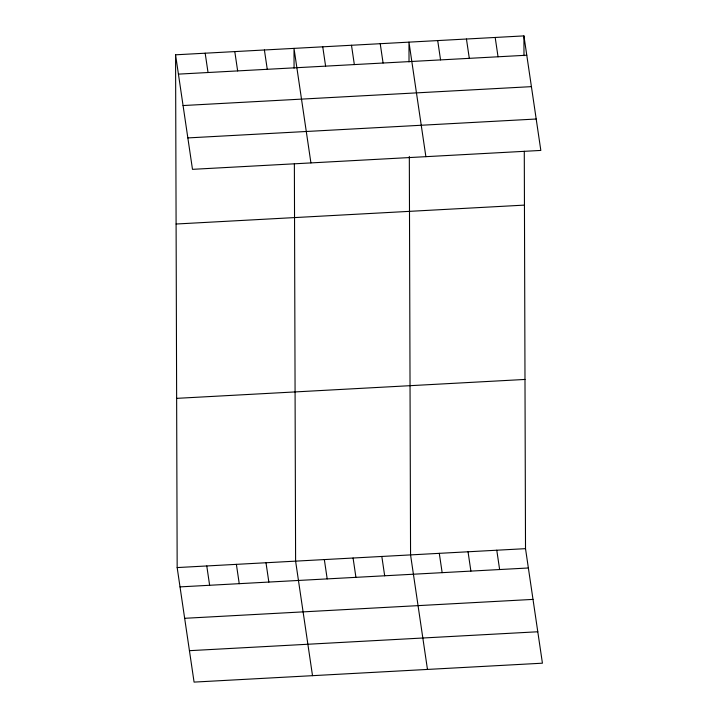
<?xml version="1.0" encoding="UTF-8"?>
<svg xmlns="http://www.w3.org/2000/svg" width="718" height="718" viewBox="0 0 718 718"><rect width="100%" height="100%" fill="white"/><g stroke="black" fill="none" stroke-linecap="round" stroke-linejoin="round"><path stroke-width="1.08" d="M175.569 54.81L523.925 35.9L540.833 150.43L192.487 169.34L175.569 54.81L177.166 567.57L194.075 682.1L542.431 663.19L525.513 548.66L524.284 151.274M178.423 74.125L526.779 55.223M183.063 105.546L531.419 86.645M187.847 137.919L536.193 119.017M176.098 224.016L524.445 205.115M176.637 398.355L524.993 379.445M177.166 567.57L525.513 548.66M180.012 586.884L528.367 567.983M184.652 618.306L533.007 599.395M189.435 650.679L537.791 631.768M495.187 37.462L498.041 56.785M466.449 39.023L469.303 58.337M437.711 40.576L440.556 59.899M496.775 550.221L499.629 569.536M425.882 156.677L408.964 42.138L409.027 61.919M468.037 551.783L470.891 571.097M380.226 43.699L383.08 63.022M439.299 553.336L442.153 572.659M351.488 45.261L354.342 64.584M427.47 669.436L410.561 554.897L409.323 156.407M322.75 46.823L325.604 66.137M381.823 556.459L384.677 575.782M310.921 162.914L294.012 48.375L294.075 68.156M353.076 558.021L355.931 577.335M264.404 49.982L267.258 69.305M324.339 559.582L327.193 578.896M234.795 51.597L237.649 70.911M312.518 675.674L295.601 561.135L294.371 163.749M205.177 53.204L208.032 72.518M265.992 562.741L268.846 582.065M236.384 564.348L239.238 583.671M206.775 565.963L209.629 585.278M523.925 35.9L523.987 55.681"/></g></svg>
